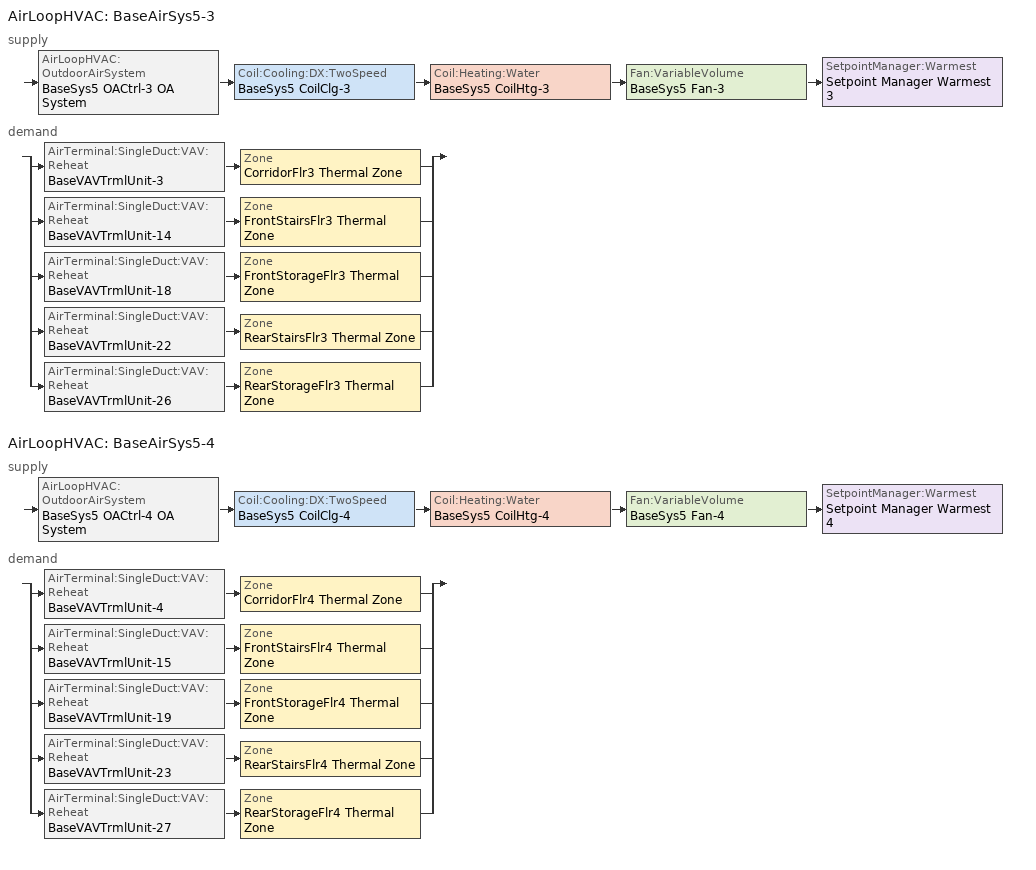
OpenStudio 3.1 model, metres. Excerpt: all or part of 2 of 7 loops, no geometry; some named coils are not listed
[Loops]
AirLoopHVAC 'BaseAirSys5-3'
 supply: AirLoopHVAC:OutdoorAirSystem 'BaseSys5 OACtrl-3 OA System' > Coil:Cooling:DX:TwoSpeed 'BaseSys5 CoilClg-3' > Coil:Heating:Water 'BaseSys5 CoilHtg-3' > Fan:VariableVolume 'BaseSys5 Fan-3' > SetpointManager:Warmest 'Setpoint Manager Warmest 3'
 demand: split
  | AirTerminal:SingleDuct:VAV:Reheat 'BaseVAVTrmlUnit-3' > Zone 'CorridorFlr3 Thermal Zone'
  | AirTerminal:SingleDuct:VAV:Reheat 'BaseVAVTrmlUnit-14' > Zone 'FrontStairsFlr3 Thermal Zone'
  | AirTerminal:SingleDuct:VAV:Reheat 'BaseVAVTrmlUnit-18' > Zone 'FrontStorageFlr3 Thermal Zone'
  | AirTerminal:SingleDuct:VAV:Reheat 'BaseVAVTrmlUnit-22' > Zone 'RearStairsFlr3 Thermal Zone'
  | AirTerminal:SingleDuct:VAV:Reheat 'BaseVAVTrmlUnit-26' > Zone 'RearStorageFlr3 Thermal Zone'
AirLoopHVAC 'BaseAirSys5-4'
 supply: AirLoopHVAC:OutdoorAirSystem 'BaseSys5 OACtrl-4 OA System' > Coil:Cooling:DX:TwoSpeed 'BaseSys5 CoilClg-4' > Coil:Heating:Water 'BaseSys5 CoilHtg-4' > Fan:VariableVolume 'BaseSys5 Fan-4' > SetpointManager:Warmest 'Setpoint Manager Warmest 4'
 demand: split
  | AirTerminal:SingleDuct:VAV:Reheat 'BaseVAVTrmlUnit-4' > Zone 'CorridorFlr4 Thermal Zone'
  | AirTerminal:SingleDuct:VAV:Reheat 'BaseVAVTrmlUnit-15' > Zone 'FrontStairsFlr4 Thermal Zone'
  | AirTerminal:SingleDuct:VAV:Reheat 'BaseVAVTrmlUnit-19' > Zone 'FrontStorageFlr4 Thermal Zone'
  | AirTerminal:SingleDuct:VAV:Reheat 'BaseVAVTrmlUnit-23' > Zone 'RearStairsFlr4 Thermal Zone'
  | AirTerminal:SingleDuct:VAV:Reheat 'BaseVAVTrmlUnit-27' > Zone 'RearStorageFlr4 Thermal Zone'
[SizingPeriod:DesignDay] Barometric Pressure {Pa}=101284; Wind Speed {m/s}=2.3; Wind Direction {deg}=220; Sky Clearness=0; Rain Indicator=0; Snow Indicator=0; Day of Month=21; Day Type=SummerDesignDay; Daylight Saving Time Indicator=0; Humidity Indicating Type=Wetbulb; Dry-Bulb Temperature Range Modifier Type=DefaultMultipliers; Solar Model Indicator=ASHRAETau
Name | Maximum Dry-Bulb Temperature {C} | Daily Dry-Bulb Temperature Range {deltaC} | Humidity Indicating Conditions at Maximum Dry-Bulb | Month | ASHRAE Taub | ASHRAE Taud
SACRAMENTO EXECUTIVE  September .4% Condns DB=>MCWB | 37.9 | 16.8 | 19.8 | 9 | 0.351 | 2.437
SACRAMENTO EXECUTIVE  October .4% Condns DB=>MCWB | 33.5 | 14.6 | 18.2 | 10 | 0.345 | 2.463
SACRAMENTO EXECUTIVE  November .4% Condns DB=>MCWB | 25.4 | 11.3 | 15.3 | 11 | 0.331 | 2.486
[Sizing:Zone] Zone Cooling Design Supply Air Temperature Input Method=TemperatureDifference; Zone Cooling Design Supply Air Temperature {C}=14; Zone Heating Design Supply Air Temperature Input Method=TemperatureDifference; Zone Heating Design Supply Air Temperature {C}=40; Zone Heating Design Supply Air Temperature Difference {deltaC}=15; Zone Cooling Design Supply Air Humidity Ratio {kg-H2O/kg-air}=0.0085; Zone Heating Design Supply Air Humidity Ratio {kg-H2O/kg-air}=0.008; Zone Heating Sizing Factor=1; Zone Cooling Sizing Factor=1; Cooling Design Air Flow Method=DesignDay; Cooling Minimum Air Flow per Zone Floor Area {m3/s-m2}=0; Cooling Minimum Air Flow {m3/s}=0; Cooling Minimum Air Flow Fraction=0; Heating Design Air Flow Method=DesignDayWithLimit; Heating Maximum Air Flow per Zone Floor Area {m3/s-m2}=0; Heating Maximum Air Flow {m3/s}=0; Account for Dedicated Outdoor Air System=No; Dedicated Outdoor Air System Control Strategy=NeutralSupplyAir; Dedicated Outdoor Air Low Setpoint Temperature for Design {C}=autosize; Dedicated Outdoor Air High Setpoint Temperature for Design {C}=autosize
Name | Zone Cooling Design Supply Air Temperature Difference {deltaC} | Heating Maximum Air Flow Fraction
CorridorFlr3 Thermal Zone | 11.1111 | 0.854165
FrontStairsFlr3 Thermal Zone; RearStairsFlr3 Thermal Zone; RearStorageFlr3 Thermal Zone; FrontStairsFlr4 Thermal Zone; FrontStorageFlr4 Thermal Zone; RearStairsFlr4 Thermal Zone; RearStorageFlr4 Thermal Zone | 8.33333 | 0.5
FrontStorageFlr3 Thermal Zone | 8.33333 | 0.628845
CorridorFlr4 Thermal Zone | 11.1111 | 0.53607
[Zone equipment]
CorridorFlr3 Thermal Zone: BaseVAVTrmlUnit-3
FrontStairsFlr3 Thermal Zone: BaseVAVTrmlUnit-14
FrontStorageFlr3 Thermal Zone: BaseVAVTrmlUnit-18
RearStairsFlr3 Thermal Zone: BaseVAVTrmlUnit-22
RearStorageFlr3 Thermal Zone: BaseVAVTrmlUnit-26
CorridorFlr4 Thermal Zone: BaseVAVTrmlUnit-4
FrontStairsFlr4 Thermal Zone: BaseVAVTrmlUnit-15
FrontStorageFlr4 Thermal Zone: BaseVAVTrmlUnit-19
RearStairsFlr4 Thermal Zone: BaseVAVTrmlUnit-23
RearStorageFlr4 Thermal Zone: BaseVAVTrmlUnit-27
[AirLoopHVAC] Availability Schedule=ResidentialCommonHVACAvail; Design Return Air Flow Fraction of Supply Air Flow=1
Name | Design Supply Air Flow Rate {m3/s}
BaseAirSys5-3 | 0.268732
BaseAirSys5-4 | 0.396971
[Sizing:System] Type of Load to Size On=Sensible; Design Outdoor Air Flow Rate {m3/s}=Autosize; Preheat Design Temperature {C}=5.68434e-14; Preheat Design Humidity Ratio {kg-H2O/kg-Air}=0; Precool Design Temperature {C}=5.68434e-14; Precool Design Humidity Ratio {kg-H2O/kg-Air}=0; Central Cooling Design Supply Air Temperature {C}=14.4444; Central Heating Design Supply Air Temperature {C}=17.2222; Sizing Option=Coincident; 100% Outdoor Air in Cooling=No; 100% Outdoor Air in Heating=No; Central Cooling Design Supply Air Humidity Ratio {kg-H2O/kg-Air}=0.0085; Central Heating Design Supply Air Humidity Ratio {kg-H2O/kg-Air}=0.008; Cooling Design Air Flow Method=DesignDay; Cooling Design Air Flow Rate {m3/s}=0; Heating Design Air Flow Method=DesignDay; Heating Design Air Flow Rate {m3/s}=0; System Outdoor Air Method=ZoneSum; Zone Maximum Outdoor Air Fraction=1; Cooling Supply Air Flow Rate Per Floor Area {m3/s-m2}=0.00996765; Cooling Fraction of Autosized Cooling Supply Air Flow Rate=1; Cooling Supply Air Flow Rate Per Unit Cooling Capacity {m3/s-W}=3.94755e-05; Heating Supply Air Flow Rate Per Floor Area {m3/s-m2}=0.00996765; Heating Fraction of Autosized Heating Supply Air Flow Rate=1; Heating Fraction of Autosized Cooling Supply Air Flow Rate=1; Heating Supply Air Flow Rate Per Unit Heating Capacity {m3/s-W}=3.15882e-05; Cooling Design Capacity Method=CoolingDesignCapacity; Cooling Design Capacity {W}=autosize; Cooling Design Capacity Per Floor Area {W/m2}=234.7; Fraction of Autosized Cooling Design Capacity=1; Heating Design Capacity Method=HeatingDesignCapacity; Heating Design Capacity {W}=autosize; Heating Design Capacity Per Floor Area {W/m2}=157; Fraction of Autosized Heating Design Capacity=1; Central Cooling Capacity Control Method=OnOff
Name | Central Heating Maximum System Air Flow Ratio
BaseAirSys5-3 | 0.671899
BaseAirSys5-4 | 0.518121
[AvailabilityManager:NightCycle] Applicability Schedule=Always On Discrete; Control Type=CycleOnAny; Thermostat Tolerance {deltaC}=1.11111; Cycling Run Time Control Type=ThermostatWithMinimumRunTime; Cycling Run Time {s}=900
Availability Manager Night Cycle 1; Availability Manager Night Cycle 2; Availability Manager Night Cycle 3; Availability Manager Night Cycle 4
[Fan:VariableVolume] Availability Schedule=Always On Discrete; Fan Total Efficiency=0.55575; Pressure Rise {Pa}=1178.14; Fan Power Minimum Flow Rate Input Method=FixedFlowRate; Fan Power Minimum Flow Fraction=0; Fan Power Minimum Air Flow Rate {m3/s}=0.151009; Motor Efficiency=0.855; Motor In Airstream Fraction=1; Fan Power Coefficient 1=0.04076; Fan Power Coefficient 2=0.088045; Fan Power Coefficient 3=-0.072926; Fan Power Coefficient 4=0.94374; Fan Power Coefficient 5=0
Name | Maximum Flow Rate {m3/s}
BaseSys5 Fan-3 | 0.268732
BaseSys5 Fan-4 | 0.396971
[Coil:Cooling:DX:TwoSpeed] Availability Schedule=Always On Discrete; Rated High Speed Sensible Heat Ratio=Autosize; Rated High Speed COP {W/W}=4.07563; Unit Internal Static Air Pressure {Pa}=773.3; Total Cooling Capacity Function of Temperature Curve=CoilClgDXQRatio_fTwbToadbSI; Total Cooling Capacity Function of Flow Fraction Curve=CoilClgDXDblQRatio_fCFMRatio; Energy Input Ratio Function of Flow Fraction Curve=CoilClgDXDblEIRRatio_fCFMRatio; Part Load Fraction Correlation Curve=CoilClgDXSEEREIRRatio_fQFrac; Rated Low Speed Sensible Heat Ratio=Autosize; Rated Low Speed COP {W/W}=4.07563; Condenser Type=AirCooled; Minimum Outdoor Dry-Bulb Temperature for Compressor Operation {C}=-25; High Speed Evaporative Condenser Effectiveness=0; High Speed Evaporative Condenser Air Flow Rate {m3/s}=Autosize; High Speed Evaporative Condenser Pump Rated Power Consumption {W}=Autosize; Low Speed Evaporative Condenser Effectiveness=0; Low Speed Evaporative Condenser Air Flow Rate {m3/s}=Autosize; Low Speed Evaporative Condenser Pump Rated Power Consumption {W}=Autosize; Basin Heater Capacity {W/K}=0; Basin Heater Setpoint Temperature {C}=10
Name | Rated High Speed Total Cooling Capacity {W} | Rated High Speed Air Flow Rate {m3/s} | Energy Input Ratio Function of Temperature Curve | Rated Low Speed Total Cooling Capacity {W} | Rated Low Speed Air Flow Rate {m3/s} | Low Speed Total Cooling Capacity Function of Temperature Curve | Low Speed Energy Input Ratio Function of Temperature Curve
BaseSys5 CoilClg-3 | 7151.9 | 0.268732 | CoilClgDXSEEREIR_fTwbToadbSI-2 | 3575.95 | 0.134366 | CoilClgDXQRatio_fTwbToadbSI 3 | CoilClgDXSEEREIR_fTwbToadbSI-2 1
BaseSys5 CoilClg-4 | 10457.7 | 0.396971 | CoilClgDXSEEREIR_fTwbToadbSI-3 | 5228.86 | 0.198485 | CoilClgDXQRatio_fTwbToadbSI 4 | CoilClgDXSEEREIR_fTwbToadbSI-3 1
[Controller:OutdoorAir] Minimum Outdoor Air Flow Rate {m3/s}=0; Maximum Outdoor Air Flow Rate {m3/s}=Autosize; Economizer Control Action Type=ModulateFlow; Lockout Type=NoLockout; Minimum Limit Type=FixedMinimum; High Humidity Control=No; Heat Recovery Bypass Control Type=BypassWhenWithinEconomizerLimits
Name | Economizer Control Type | Economizer Maximum Limit Enthalpy {J/kg} | Minimum Outdoor Air Schedule | Controller Mechanical Ventilation | Economizer Maximum Limit Dry-Bulb Temperature {C} | Maximum Fraction of Outdoor Air Schedule
BaseSys5 OACtrl-3 | NoEconomizer | 64000 | BaseSys5 OACtrl-3 Schedule | BaseSys5 OACtrl-3 Mech Vent Controller
BaseSys5 OACtrl-4 | FixedDryBulb | 116300 | BaseSys5 OACtrl-4 Schedule | BaseSys5 OACtrl-4 Mech Vent Controller | 23.8889 | BaseSys5 OACtrl-4 Max OA Schedule
[Controller:MechanicalVentilation] Availability Schedule=Always On Discrete; System Outdoor Air Method=ZoneSum
BaseSys5 OACtrl-3 Mech Vent Controller; BaseSys5 OACtrl-4 Mech Vent Controller
[AirLoopHVAC:OutdoorAirSystem]
Name | Controller
BaseSys5 OACtrl-3 OA System | BaseSys5 OACtrl-3
BaseSys5 OACtrl-4 OA System | BaseSys5 OACtrl-4
[SetpointManager:Warmest] Control Variable=Temperature; Minimum Setpoint Temperature {C}=14.4444; Maximum Setpoint Temperature {C}=17.2222; Strategy=MaximumTemperature
Name | Setpoint Node or NodeList
Setpoint Manager Warmest 3 | BaseSys5 Fan-3 Outlet Node
Setpoint Manager Warmest 4 | BaseSys5 Fan-4 Outlet Node
[AirTerminal:SingleDuct:VAV:Reheat] Availability Schedule=Always On Discrete; Zone Minimum Air Flow Input Method=FixedFlowRate; Constant Minimum Air Flow Fraction=0.3; Maximum Hot Water or Steam Flow Rate {m3/s}=AutoSize; Minimum Hot Water or Steam Flow Rate {m3/s}=0; Convergence Tolerance=0.001; Damper Heating Action=Reverse; Maximum Reheat Air Temperature {C}=35; Control For Outdoor Air=No
Name | Maximum Air Flow Rate {m3/s} | Fixed Minimum Air Flow Rate {m3/s} | Reheat Coil | Maximum Flow Fraction During Reheat
BaseVAVTrmlUnit-3 | 0.111887 | 0.0955703 | BaseVAVReheatCoil-3 | 0.854165
BaseVAVTrmlUnit-14 | 0.0416612 | 0.0152911 | BaseVAVReheatCoil-14 | 0.5
BaseVAVTrmlUnit-18 | 0.0151977 | 0.00955698 | BaseVAVReheatCoil-18 | 0.628846
BaseVAVTrmlUnit-22 | 0.0354645 | 0.0152949 | BaseVAVReheatCoil-22 | 0.5
BaseVAVTrmlUnit-26 | 0.0377025 | 0.0152961 | BaseVAVReheatCoil-26 | 0.5
BaseVAVTrmlUnit-4 | 0.17828 | 0.0955703 | BaseVAVReheatCoil-4 | 0.53607
BaseVAVTrmlUnit-15 | 0.0539139 | 0.0152911 | BaseVAVReheatCoil-15 | 0.5
BaseVAVTrmlUnit-19 | 0.0227781 | 0.00955698 | BaseVAVReheatCoil-19 | 0.5
BaseVAVTrmlUnit-23 | 0.0483822 | 0.0152949 | BaseVAVReheatCoil-23 | 0.5
BaseVAVTrmlUnit-27 | 0.0515046 | 0.0152961 | BaseVAVReheatCoil-27 | 0.5
[Fan:ZoneExhaust] Availability Schedule=ResidentialLivingHVACAvail; Fan Total Efficiency=0.55575; Pressure Rise {Pa}=683.321; Flow Fraction Schedule=On; System Availability Manager Coupling Mode=Decoupled; Balanced Exhaust Fraction Schedule=Off
Name | Maximum Flow Rate {m3/s}
GuestRoom101 Thermal Zone PropExhFan; GuestRoom102 Thermal Zone PropExhFan; GuestRoom103 Thermal Zone PropExhFan; GuestRoom201 Thermal Zone PropExhFan; GuestRoom213 Thermal Zone PropExhFan; GuestRoom301 Thermal Zone PropExhFan; GuestRoom313 Thermal Zone PropExhFan; GuestRoom401 Thermal Zone PropExhFan; GuestRoom413 Thermal Zone PropExhFan | 0.0248499
GuestRoom104 Thermal Zone PropExhFan; GuestRoom105 Thermal Zone PropExhFan; GuestRoom214 Thermal Zone PropExhFan; GuestRoom224 Thermal Zone PropExhFan; GuestRoom314 Thermal Zone PropExhFan; GuestRoom324 Thermal Zone PropExhFan; GuestRoom414 Thermal Zone PropExhFan; GuestRoom424 Thermal Zone PropExhFan | 0.024848
GuestRoom202_205 Thermal Zone PropExhFan; GuestRoom209_212 Thermal Zone PropExhFan; GuestRoom302_305 Thermal Zone PropExhFan; GuestRoom309_312 Thermal Zone PropExhFan; GuestRoom402_405 Thermal Zone PropExhFan; GuestRoom409_412 Thermal Zone PropExhFan | 0.0993997
GuestRoom206_208 Thermal Zone PropExhFan; GuestRoom306_308 Thermal Zone PropExhFan; GuestRoom406_408 Thermal Zone PropExhFan | 0.0802844
GuestRoom215_218 Thermal Zone PropExhFan; GuestRoom220_223 Thermal Zone PropExhFan; GuestRoom315_318 Thermal Zone PropExhFan; GuestRoom320_323 Thermal Zone PropExhFan; GuestRoom415_418 Thermal Zone PropExhFan; GuestRoom420_423 Thermal Zone PropExhFan | 0.0993921
GuestRoom219 Thermal Zone PropExhFan; GuestRoom319 Thermal Zone PropExhFan; GuestRoom419 Thermal Zone PropExhFan | 0.0248484
[Fan:OnOff] Availability Schedule=Always On Discrete; Fan Total Efficiency=0.4275; Pressure Rise {Pa}=407.816; Motor Efficiency=0.855; Motor In Airstream Fraction=1
Name | Maximum Flow Rate {m3/s} | Fan Power Ratio Function of Speed Ratio Curve | Fan Efficiency Ratio Function of Speed Ratio Curve
GuestRoom101_SZAC Fan | 0.103419 | Fan On Off Power Curve | Fan On Off Efficiency Curve
GuestRoom102_SZAC Fan | 0.103696 | Fan On Off Power Curve 1 | Fan On Off Efficiency Curve 1
GuestRoom103_SZAC Fan | 0.104287 | Fan On Off Power Curve 2 | Fan On Off Efficiency Curve 2
GuestRoom104_SZAC Fan | 0.104249 | Fan On Off Power Curve 3 | Fan On Off Efficiency Curve 3
GuestRoom105_SZAC Fan | 0.103642 | Fan On Off Power Curve 4 | Fan On Off Efficiency Curve 4
GuestRoom201_SZAC Fan | 0.11626 | Fan On Off Power Curve 5 | Fan On Off Efficiency Curve 5
GuestRoom202_205_SZAC Fan | 0.35125 | Fan On Off Power Curve 6 | Fan On Off Efficiency Curve 6
GuestRoom206_208_SZAC Fan | 0.26921 | Fan On Off Power Curve 7 | Fan On Off Efficiency Curve 7
GuestRoom209_212_SZAC Fan | 0.320992 | Fan On Off Power Curve 8 | Fan On Off Efficiency Curve 8
GuestRoom213_SZAC Fan | 0.0881787 | Fan On Off Power Curve 9 | Fan On Off Efficiency Curve 9
GuestRoom214_SZAC Fan | 0.0881518 | Fan On Off Power Curve 10 | Fan On Off Efficiency Curve 10
GuestRoom215_218_SZAC Fan | 0.31905 | Fan On Off Power Curve 11 | Fan On Off Efficiency Curve 11
GuestRoom219_SZAC Fan | 0.0869412 | Fan On Off Power Curve 12 | Fan On Off Efficiency Curve 12
GuestRoom220_223_SZAC Fan | 0.315805 | Fan On Off Power Curve 13 | Fan On Off Efficiency Curve 13
GuestRoom224_SZAC Fan | 0.0865995 | Fan On Off Power Curve 14 | Fan On Off Efficiency Curve 14
GuestRoom301_SZAC Fan | 0.116971 | Fan On Off Power Curve 15 | Fan On Off Efficiency Curve 15
GuestRoom302_305_SZAC Fan | 0.330018 | Fan On Off Power Curve 16 | Fan On Off Efficiency Curve 16
GuestRoom306_308_SZAC Fan | 0.270133 | Fan On Off Power Curve 17 | Fan On Off Efficiency Curve 17
GuestRoom309_312_SZAC Fan | 0.328585 | Fan On Off Power Curve 18 | Fan On Off Efficiency Curve 18
GuestRoom313_SZAC Fan | 0.0894812 | Fan On Off Power Curve 19 | Fan On Off Efficiency Curve 19
GuestRoom314_SZAC Fan | 0.0894704 | Fan On Off Power Curve 20 | Fan On Off Efficiency Curve 20
GuestRoom315_318_SZAC Fan | 0.327983 | Fan On Off Power Curve 21 | Fan On Off Efficiency Curve 21
GuestRoom319_SZAC Fan | 0.0889819 | Fan On Off Power Curve 22 | Fan On Off Efficiency Curve 22
GuestRoom320_323_SZAC Fan | 0.324894 | Fan On Off Power Curve 23 | Fan On Off Efficiency Curve 23
GuestRoom324_SZAC Fan | 0.0885803 | Fan On Off Power Curve 24 | Fan On Off Efficiency Curve 24
GuestRoom401_SZAC Fan | 0.137074 | Fan On Off Power Curve 25 | Fan On Off Efficiency Curve 25
GuestRoom402_405_SZAC Fan | 0.41727 | Fan On Off Power Curve 26 | Fan On Off Efficiency Curve 26
GuestRoom406_408_SZAC Fan | 0.344102 | Fan On Off Power Curve 27 | Fan On Off Efficiency Curve 27
GuestRoom409_412_SZAC Fan | 0.41582 | Fan On Off Power Curve 28 | Fan On Off Efficiency Curve 28
GuestRoom413_SZAC Fan | 0.107685 | Fan On Off Power Curve 29 | Fan On Off Efficiency Curve 29
GuestRoom414_SZAC Fan | 0.0960323 | Fan On Off Power Curve 30 | Fan On Off Efficiency Curve 30
GuestRoom415_418_SZAC Fan | 0.368466 | Fan On Off Power Curve 31 | Fan On Off Efficiency Curve 31
GuestRoom419_SZAC Fan | 0.095777 | Fan On Off Power Curve 32 | Fan On Off Efficiency Curve 32
GuestRoom420_423_SZAC Fan | 0.36796 | Fan On Off Power Curve 33 | Fan On Off Efficiency Curve 33
GuestRoom424_SZAC Fan | 0.0950554 | Fan On Off Power Curve 34 | Fan On Off Efficiency Curve 34
[Coil:Heating:Gas] Availability Schedule=Always On Discrete; Gas Burner Efficiency=0.810316; Parasitic Electric Load {W}=0; Part Load Fraction Correlation Curve=CoilHtgFurnFIRRatio_fQRatio; Parasitic Gas Load {W}=0
Name | Nominal Capacity {W}
GuestRoom101_SZAC CoilHtg | 2069.1
GuestRoom102_SZAC CoilHtg | 2074.64
GuestRoom103_SZAC CoilHtg | 2086.46
GuestRoom104_SZAC CoilHtg | 2085.75
GuestRoom105_SZAC CoilHtg | 2073.61
GuestRoom201_SZAC CoilHtg | 2254.88
GuestRoom202_205_SZAC CoilHtg | 6438.8
GuestRoom206_208_SZAC CoilHtg | 5217.34
GuestRoom209_212_SZAC CoilHtg | 6396.48
GuestRoom213_SZAC CoilHtg | 1764.19
GuestRoom214_SZAC CoilHtg | 1763.7
GuestRoom215_218_SZAC CoilHtg | 6383.29
GuestRoom219_SZAC CoilHtg | 1739.49
GuestRoom220_223_SZAC CoilHtg | 6318.41
GuestRoom224_SZAC CoilHtg | 1732.67
GuestRoom301_SZAC CoilHtg | 2340.28
GuestRoom302_305_SZAC CoilHtg | 6602.74
GuestRoom306_308_SZAC CoilHtg | 5404.58
GuestRoom309_312_SZAC CoilHtg | 6574.08
GuestRoom313_SZAC CoilHtg | 1790.29
GuestRoom314_SZAC CoilHtg | 1790.06
GuestRoom315_318_SZAC CoilHtg | 6562.01
GuestRoom319_SZAC CoilHtg | 1780.33
GuestRoom320_323_SZAC CoilHtg | 6500.29
GuestRoom324_SZAC CoilHtg | 1772.24
GuestRoom401_SZAC CoilHtg | 2557.58
GuestRoom402_405_SZAC CoilHtg | 7053.52
GuestRoom406_408_SZAC CoilHtg | 5782.15
GuestRoom409_412_SZAC CoilHtg | 7011.87
GuestRoom413_SZAC CoilHtg | 1920.76
GuestRoom414_SZAC CoilHtg | 1920.58
GuestRoom415_418_SZAC CoilHtg | 6989.28
GuestRoom419_SZAC CoilHtg | 1916.3
GuestRoom420_423_SZAC CoilHtg | 6902.97
GuestRoom424_SZAC CoilHtg | 1901.81
[Coil:Cooling:DX:SingleSpeed] Availability Schedule=Always On Discrete; Rated Sensible Heat Ratio=autosize; Rated COP {W/W}=4.41404; Rated Evaporator Fan Power Per Volume Flow Rate {W/(m3/s)}=773.3; Total Cooling Capacity Function of Temperature Curve=CoilClgDXQRatio_fTwbToadbSI; Total Cooling Capacity Function of Flow Fraction Curve=CoilClgDXSnglQRatio_fCFMRatio; Energy Input Ratio Function of Flow Fraction Curve=CoilClgDXSnglEIRRatio_fCFMRatio; Part Load Fraction Correlation Curve=CoilClgDXSEEREIRRatio_fQFrac; Minimum Outdoor Dry-Bulb Temperature for Compressor Operation {C}=-25; Condenser Type=AirCooled; Evaporative Condenser Effectiveness=0; Evaporative Condenser Air Flow Rate {m3/s}=Autosize; Evaporative Condenser Pump Rated Power Consumption {W}=Autosize; Maximum Outdoor Dry-Bulb Temperature for Crankcase Heater Operation {C}=10; Basin Heater Capacity {W/K}=0; Basin Heater Setpoint Temperature {C}=10
Name | Rated Total Cooling Capacity {W} | Rated Air Flow Rate {m3/s} | Energy Input Ratio Function of Temperature Curve | Crankcase Heater Capacity {W}
GuestRoom101_SZAC CoilClg | 1825.44 | 0.103419 | CoilClgDXSEEREIR_fTwbToadbSI-4 | 4.97485
GuestRoom102_SZAC CoilClg | 1830.32 | 0.103696 | CoilClgDXSEEREIR_fTwbToadbSI-5 | 4.98816
GuestRoom103_SZAC CoilClg | 1840.76 | 0.104287 | CoilClgDXSEEREIR_fTwbToadbSI-6 | 5.01661
GuestRoom104_SZAC CoilClg | 1840.13 | 0.104249 | CoilClgDXSEEREIR_fTwbToadbSI-7 | 5.01489
GuestRoom105_SZAC CoilClg | 1829.41 | 0.103642 | CoilClgDXSEEREIR_fTwbToadbSI-8 | 4.9857
GuestRoom201_SZAC CoilClg | 2052.13 | 0.11626 | CoilClgDXSEEREIR_fTwbToadbSI-9 | 5.59265
GuestRoom202_205_SZAC CoilClg | 6199.95 | 0.35125 | CoilClgDXSEEREIR_fTwbToadbSI-10 | 16.8967
GuestRoom206_208_SZAC CoilClg | 4751.83 | 0.26921 | CoilClgDXSEEREIR_fTwbToadbSI-11 | 12.9501
GuestRoom209_212_SZAC CoilClg | 5665.86 | 0.320992 | CoilClgDXSEEREIR_fTwbToadbSI-12 | 15.4412
GuestRoom213_SZAC CoilClg | 1556.44 | 0.0881787 | CoilClgDXSEEREIR_fTwbToadbSI-13 | 4.24176
GuestRoom214_SZAC CoilClg | 1556 | 0.0881518 | CoilClgDXSEEREIR_fTwbToadbSI-14 | 4.24056
GuestRoom215_218_SZAC CoilClg | 5631.6 | 0.31905 | CoilClgDXSEEREIR_fTwbToadbSI-15 | 15.3478
GuestRoom219_SZAC CoilClg | 1534.64 | 0.0869412 | CoilClgDXSEEREIR_fTwbToadbSI-16 | 4.18236
GuestRoom220_223_SZAC CoilClg | 5574.33 | 0.315805 | CoilClgDXSEEREIR_fTwbToadbSI-17 | 15.1917
GuestRoom224_SZAC CoilClg | 1528.62 | 0.0865995 | CoilClgDXSEEREIR_fTwbToadbSI-18 | 4.16595
GuestRoom301_SZAC CoilClg | 2064.68 | 0.116971 | CoilClgDXSEEREIR_fTwbToadbSI-19 | 5.62688
GuestRoom302_305_SZAC CoilClg | 5825.2 | 0.330018 | CoilClgDXSEEREIR_fTwbToadbSI-20 | 15.8754
GuestRoom306_308_SZAC CoilClg | 4768.12 | 0.270133 | CoilClgDXSEEREIR_fTwbToadbSI-21 | 12.9946
GuestRoom309_312_SZAC CoilClg | 5799.91 | 0.328585 | CoilClgDXSEEREIR_fTwbToadbSI-22 | 15.8065
GuestRoom313_SZAC CoilClg | 1579.46 | 0.0894812 | CoilClgDXSEEREIR_fTwbToadbSI-23 | 4.30451
GuestRoom314_SZAC CoilClg | 1579.26 | 0.0894704 | CoilClgDXSEEREIR_fTwbToadbSI-24 | 4.30395
GuestRoom315_318_SZAC CoilClg | 5789.27 | 0.327983 | CoilClgDXSEEREIR_fTwbToadbSI-25 | 15.7775
GuestRoom319_SZAC CoilClg | 1570.67 | 0.0889819 | CoilClgDXSEEREIR_fTwbToadbSI-26 | 4.28054
GuestRoom320_323_SZAC CoilClg | 5734.81 | 0.324894 | CoilClgDXSEEREIR_fTwbToadbSI-27 | 15.6291
GuestRoom324_SZAC CoilClg | 1563.54 | 0.0885803 | CoilClgDXSEEREIR_fTwbToadbSI-28 | 4.26111
GuestRoom401_SZAC CoilClg | 2419.56 | 0.137074 | CoilClgDXSEEREIR_fTwbToadbSI-29 | 6.59401
GuestRoom402_405_SZAC CoilClg | 7365.29 | 0.41727 | CoilClgDXSEEREIR_fTwbToadbSI-30 | 20.0726
GuestRoom406_408_SZAC CoilClg | 6073.84 | 0.344102 | CoilClgDXSEEREIR_fTwbToadbSI-31 | 16.553
GuestRoom409_412_SZAC CoilClg | 7339.7 | 0.41582 | CoilClgDXSEEREIR_fTwbToadbSI-32 | 20.0029
GuestRoom413_SZAC CoilClg | 1900.76 | 0.107685 | CoilClgDXSEEREIR_fTwbToadbSI-33 | 5.18015
GuestRoom414_SZAC CoilClg | 1695.12 | 0.0960323 | CoilClgDXSEEREIR_fTwbToadbSI-34 | 4.61971
GuestRoom415_418_SZAC CoilClg | 6503.86 | 0.368466 | CoilClgDXSEEREIR_fTwbToadbSI-35 | 17.725
GuestRoom419_SZAC CoilClg | 1690.63 | 0.095777 | CoilClgDXSEEREIR_fTwbToadbSI-36 | 4.60746
GuestRoom420_423_SZAC CoilClg | 6494.92 | 0.36796 | CoilClgDXSEEREIR_fTwbToadbSI-37 | 17.7006
GuestRoom424_SZAC CoilClg | 1677.85 | 0.0950554 | CoilClgDXSEEREIR_fTwbToadbSI-38 | 4.57264
[ZoneHVAC:PackagedTerminalAirConditioner] Availability Schedule=AllOnHVACAvail; Outdoor Air Flow Rate During Cooling Operation {m3/s}=0; Outdoor Air Flow Rate During Heating Operation {m3/s}=0; Outdoor Air Flow Rate When No Cooling or Heating is Needed {m3/s}=0; Fan Placement=DrawThrough; Supply Air Fan Operating Mode Schedule=CyclingHVACAvail
Name | Supply Air Flow Rate During Cooling Operation {m3/s} | Supply Air Flow Rate During Heating Operation {m3/s} | Supply Air Flow Rate When No Cooling or Heating is Needed {m3/s} | Supply Air Fan | Heating Coil | Cooling Coil
GuestRoom101_SZAC | 0.103419 | 0.103419 | 0.103419 | GuestRoom101_SZAC Fan | GuestRoom101_SZAC CoilHtg | GuestRoom101_SZAC CoilClg
GuestRoom102_SZAC | 0.103696 | 0.103696 | 0.103696 | GuestRoom102_SZAC Fan | GuestRoom102_SZAC CoilHtg | GuestRoom102_SZAC CoilClg
GuestRoom103_SZAC | 0.104287 | 0.104287 | 0.104287 | GuestRoom103_SZAC Fan | GuestRoom103_SZAC CoilHtg | GuestRoom103_SZAC CoilClg
GuestRoom104_SZAC | 0.104249 | 0.104249 | 0.104249 | GuestRoom104_SZAC Fan | GuestRoom104_SZAC CoilHtg | GuestRoom104_SZAC CoilClg
GuestRoom105_SZAC | 0.103642 | 0.103642 | 0.103642 | GuestRoom105_SZAC Fan | GuestRoom105_SZAC CoilHtg | GuestRoom105_SZAC CoilClg
GuestRoom201_SZAC | 0.11626 | 0.11626 | 0.11626 | GuestRoom201_SZAC Fan | GuestRoom201_SZAC CoilHtg | GuestRoom201_SZAC CoilClg
GuestRoom202_205_SZAC | 0.35125 | 0.35125 | 0.35125 | GuestRoom202_205_SZAC Fan | GuestRoom202_205_SZAC CoilHtg | GuestRoom202_205_SZAC CoilClg
GuestRoom206_208_SZAC | 0.26921 | 0.26921 | 0.26921 | GuestRoom206_208_SZAC Fan | GuestRoom206_208_SZAC CoilHtg | GuestRoom206_208_SZAC CoilClg
GuestRoom209_212_SZAC | 0.320992 | 0.320992 | 0.320992 | GuestRoom209_212_SZAC Fan | GuestRoom209_212_SZAC CoilHtg | GuestRoom209_212_SZAC CoilClg
GuestRoom213_SZAC | 0.0881787 | 0.0881787 | 0.0881787 | GuestRoom213_SZAC Fan | GuestRoom213_SZAC CoilHtg | GuestRoom213_SZAC CoilClg
GuestRoom214_SZAC | 0.0881518 | 0.0881518 | 0.0881518 | GuestRoom214_SZAC Fan | GuestRoom214_SZAC CoilHtg | GuestRoom214_SZAC CoilClg
GuestRoom215_218_SZAC | 0.31905 | 0.31905 | 0.31905 | GuestRoom215_218_SZAC Fan | GuestRoom215_218_SZAC CoilHtg | GuestRoom215_218_SZAC CoilClg
GuestRoom219_SZAC | 0.0869412 | 0.0869412 | 0.0869412 | GuestRoom219_SZAC Fan | GuestRoom219_SZAC CoilHtg | GuestRoom219_SZAC CoilClg
GuestRoom220_223_SZAC | 0.315805 | 0.315805 | 0.315805 | GuestRoom220_223_SZAC Fan | GuestRoom220_223_SZAC CoilHtg | GuestRoom220_223_SZAC CoilClg
GuestRoom224_SZAC | 0.0865995 | 0.0865995 | 0.0865995 | GuestRoom224_SZAC Fan | GuestRoom224_SZAC CoilHtg | GuestRoom224_SZAC CoilClg
GuestRoom301_SZAC | 0.116971 | 0.116971 | 0.116971 | GuestRoom301_SZAC Fan | GuestRoom301_SZAC CoilHtg | GuestRoom301_SZAC CoilClg
GuestRoom302_305_SZAC | 0.330018 | 0.330018 | 0.330018 | GuestRoom302_305_SZAC Fan | GuestRoom302_305_SZAC CoilHtg | GuestRoom302_305_SZAC CoilClg
GuestRoom306_308_SZAC | 0.270133 | 0.270133 | 0.270133 | GuestRoom306_308_SZAC Fan | GuestRoom306_308_SZAC CoilHtg | GuestRoom306_308_SZAC CoilClg
GuestRoom309_312_SZAC | 0.328585 | 0.328585 | 0.328585 | GuestRoom309_312_SZAC Fan | GuestRoom309_312_SZAC CoilHtg | GuestRoom309_312_SZAC CoilClg
GuestRoom313_SZAC | 0.0894812 | 0.0894812 | 0.0894812 | GuestRoom313_SZAC Fan | GuestRoom313_SZAC CoilHtg | GuestRoom313_SZAC CoilClg
GuestRoom314_SZAC | 0.0894704 | 0.0894704 | 0.0894704 | GuestRoom314_SZAC Fan | GuestRoom314_SZAC CoilHtg | GuestRoom314_SZAC CoilClg
GuestRoom315_318_SZAC | 0.327983 | 0.327983 | 0.327983 | GuestRoom315_318_SZAC Fan | GuestRoom315_318_SZAC CoilHtg | GuestRoom315_318_SZAC CoilClg
GuestRoom319_SZAC | 0.0889819 | 0.0889819 | 0.0889819 | GuestRoom319_SZAC Fan | GuestRoom319_SZAC CoilHtg | GuestRoom319_SZAC CoilClg
GuestRoom320_323_SZAC | 0.324894 | 0.324894 | 0.324894 | GuestRoom320_323_SZAC Fan | GuestRoom320_323_SZAC CoilHtg | GuestRoom320_323_SZAC CoilClg
GuestRoom324_SZAC | 0.0885803 | 0.0885803 | 0.0885803 | GuestRoom324_SZAC Fan | GuestRoom324_SZAC CoilHtg | GuestRoom324_SZAC CoilClg
GuestRoom401_SZAC | 0.137074 | 0.137074 | 0.137074 | GuestRoom401_SZAC Fan | GuestRoom401_SZAC CoilHtg | GuestRoom401_SZAC CoilClg
GuestRoom402_405_SZAC | 0.41727 | 0.41727 | 0.41727 | GuestRoom402_405_SZAC Fan | GuestRoom402_405_SZAC CoilHtg | GuestRoom402_405_SZAC CoilClg
GuestRoom406_408_SZAC | 0.344102 | 0.344102 | 0.344102 | GuestRoom406_408_SZAC Fan | GuestRoom406_408_SZAC CoilHtg | GuestRoom406_408_SZAC CoilClg
GuestRoom409_412_SZAC | 0.41582 | 0.41582 | 0.41582 | GuestRoom409_412_SZAC Fan | GuestRoom409_412_SZAC CoilHtg | GuestRoom409_412_SZAC CoilClg
GuestRoom413_SZAC | 0.107685 | 0.107685 | 0.107685 | GuestRoom413_SZAC Fan | GuestRoom413_SZAC CoilHtg | GuestRoom413_SZAC CoilClg
GuestRoom414_SZAC | 0.0960323 | 0.0960323 | 0.0960323 | GuestRoom414_SZAC Fan | GuestRoom414_SZAC CoilHtg | GuestRoom414_SZAC CoilClg
GuestRoom415_418_SZAC | 0.368466 | 0.368466 | 0.368466 | GuestRoom415_418_SZAC Fan | GuestRoom415_418_SZAC CoilHtg | GuestRoom415_418_SZAC CoilClg
GuestRoom419_SZAC | 0.095777 | 0.095777 | 0.095777 | GuestRoom419_SZAC Fan | GuestRoom419_SZAC CoilHtg | GuestRoom419_SZAC CoilClg
GuestRoom420_423_SZAC | 0.36796 | 0.36796 | 0.36796 | GuestRoom420_423_SZAC Fan | GuestRoom420_423_SZAC CoilHtg | GuestRoom420_423_SZAC CoilClg
GuestRoom424_SZAC | 0.0950554 | 0.0950554 | 0.0950554 | GuestRoom424_SZAC Fan | GuestRoom424_SZAC CoilHtg | GuestRoom424_SZAC CoilClg
[Curve:Biquadratic] Coefficient1 Constant=0.86779; Coefficient2 x=0.014245; Coefficient3 x**2=0.000554; Coefficient4 y=-0.007569; Coefficient5 y**2=3.2e-05; Coefficient6 x*y=-0.000191; Minimum Value of x=13.89; Maximum Value of x=25; Minimum Value of y=23.89; Maximum Value of y=46.11; Minimum Curve Output=0.77; Maximum Curve Output=1.29
CoilClgDXQRatio_fTwbToadbSI; CoilClgDXQRatio_fTwbToadbSI 3; CoilClgDXQRatio_fTwbToadbSI 4
[Curve:Cubic]
Name | Coefficient1 Constant | Coefficient2 x | Coefficient3 x**2 | Coefficient4 x**3 | Minimum Value of x | Maximum Value of x | Minimum Curve Output | Maximum Curve Output
CoilClgDXSEEREIRRatio_fQFrac | 1 | 0 | 0 | 0 | 0.7 | 1 | 1 | 1
CoilClgDXDblEIRRatio_fCFMRatio | 1.00795 | 0.345441 | -0.692289 | 0.338899 | 0 | 100
CoilClgDXDblQRatio_fCFMRatio | 0.472786 | 1.24334 | -1.03871 | 0.322578 | 0 | 100 | 0.47
Fan On Off Efficiency Curve; Fan On Off Efficiency Curve 1; Fan On Off Efficiency Curve 2; Fan On Off Efficiency Curve 3; Fan On Off Efficiency Curve 4; Fan On Off Efficiency Curve 5; Fan On Off Efficiency Curve 6; Fan On Off Efficiency Curve 7; Fan On Off Efficiency Curve 8; Fan On Off Efficiency Curve 9; Fan On Off Efficiency Curve 10; Fan On Off Efficiency Curve 11; Fan On Off Efficiency Curve 12; Fan On Off Efficiency Curve 13; Fan On Off Efficiency Curve 14; Fan On Off Efficiency Curve 15; Fan On Off Efficiency Curve 16; Fan On Off Efficiency Curve 17; Fan On Off Efficiency Curve 18; Fan On Off Efficiency Curve 19; Fan On Off Efficiency Curve 20; Fan On Off Efficiency Curve 21; Fan On Off Efficiency Curve 22; Fan On Off Efficiency Curve 23; Fan On Off Efficiency Curve 24; Fan On Off Efficiency Curve 25; Fan On Off Efficiency Curve 26; Fan On Off Efficiency Curve 27; Fan On Off Efficiency Curve 28; Fan On Off Efficiency Curve 29; Fan On Off Efficiency Curve 30; Fan On Off Efficiency Curve 31; Fan On Off Efficiency Curve 32; Fan On Off Efficiency Curve 33; Fan On Off Efficiency Curve 34 | 1 | 0 | 0 | 0 | 0 | 1
[Curve:Quadratic]
Name | Coefficient1 Constant | Coefficient2 x | Coefficient3 x**2 | Minimum Value of x | Maximum Value of x | Minimum Curve Output | Maximum Curve Output
CoilClgDXSnglQRatio_fCFMRatio | 0.8 | 0.2 | 0 | 0 | 100 | 0.8
CoilClgDXSnglEIRRatio_fCFMRatio | 1.156 | -0.1816 | 0.0256 | 0 | 100
CoilHtgFurnFIRRatio_fQRatio | 0.01861 | 1.09421 | -0.112819 | 0.7 | 1 | 0.73 | 1
[Table:MultiVariableLookup]
CoilClgDXSEEREIR_fTwbToadbSI-2; CoilClgDXSEEREIR_fTwbToadbSI-3; CoilClgDXSEEREIR_fTwbToadbSI-2 1; CoilClgDXSEEREIR_fTwbToadbSI-3 1: EvaluateCurveToLimits, BiQuadratic, 1, Temperature, Temperature, Dimensionless, 2, 19.44, 35, 1, 19.44, 27.78, 0.78414, 19.44, 43.33, 1.21791, 13.89, 35, 1.16301, 13.89, 27.78, 0.916875, 13.89, 43.33, 1.41138, 25, 35, 0.884805, 25, 27.78, 0.690413, 25, 43.33, 1.08116
CoilClgDXSEEREIR_fTwbToadbSI-4; CoilClgDXSEEREIR_fTwbToadbSI-5; CoilClgDXSEEREIR_fTwbToadbSI-6; CoilClgDXSEEREIR_fTwbToadbSI-7; CoilClgDXSEEREIR_fTwbToadbSI-8; CoilClgDXSEEREIR_fTwbToadbSI-9; CoilClgDXSEEREIR_fTwbToadbSI-10; CoilClgDXSEEREIR_fTwbToadbSI-11; CoilClgDXSEEREIR_fTwbToadbSI-12; CoilClgDXSEEREIR_fTwbToadbSI-13; CoilClgDXSEEREIR_fTwbToadbSI-14; CoilClgDXSEEREIR_fTwbToadbSI-15; CoilClgDXSEEREIR_fTwbToadbSI-16; CoilClgDXSEEREIR_fTwbToadbSI-17; CoilClgDXSEEREIR_fTwbToadbSI-18; CoilClgDXSEEREIR_fTwbToadbSI-19; CoilClgDXSEEREIR_fTwbToadbSI-20; CoilClgDXSEEREIR_fTwbToadbSI-21; CoilClgDXSEEREIR_fTwbToadbSI-22; CoilClgDXSEEREIR_fTwbToadbSI-23; CoilClgDXSEEREIR_fTwbToadbSI-24; CoilClgDXSEEREIR_fTwbToadbSI-25; CoilClgDXSEEREIR_fTwbToadbSI-26; CoilClgDXSEEREIR_fTwbToadbSI-27; CoilClgDXSEEREIR_fTwbToadbSI-28; CoilClgDXSEEREIR_fTwbToadbSI-29; CoilClgDXSEEREIR_fTwbToadbSI-30; CoilClgDXSEEREIR_fTwbToadbSI-31; CoilClgDXSEEREIR_fTwbToadbSI-32; CoilClgDXSEEREIR_fTwbToadbSI-33; CoilClgDXSEEREIR_fTwbToadbSI-34; CoilClgDXSEEREIR_fTwbToadbSI-35; CoilClgDXSEEREIR_fTwbToadbSI-36; CoilClgDXSEEREIR_fTwbToadbSI-37; CoilClgDXSEEREIR_fTwbToadbSI-38: EvaluateCurveToLimits, BiQuadratic, 1, Temperature, Temperature, Dimensionless, 2, 19.44, 35, 1, 19.44, 27.78, 0.777403, 19.44, 43.33, 1.2035, 13.89, 35, 1.16491, 13.89, 27.78, 0.911021, 13.89, 43.33, 1.39688, 25, 35, 0.883486, 25, 27.78, 0.683095, 25, 43.33, 1.06682
[Schedule:Day]
OffDay; CyclingHVACAvailAll: 1, 0, 0, 2, 0, 0, 3, 0, 0, 4, 0, 0, 5, 0, 0, 6, 0, 0, 7, 0, 0, 8, 0, 0, 9, 0, 0, 10, 0, 0, 11, 0, 0, 12, 0, 0, 13, 0, 0, 14, 0, 0, 15, 0, 0, 16, 0, 0, 17, 0, 0, 18, 0, 0, 19, 0, 0, 20, 0, 0, 21, 0, 0, 22, 0, 0, 23, 0, 0, 24, 0, 0
OnDay; ResidentialLivingHVACAvailSun; ResidentialLivingHVACAvailWD; ResidentialLivingHVACAvailSat; AllOnHVACAvailDay; ResidentialCommonHVACAvailSun; ResidentialCommonHVACAvailWD; ResidentialCommonHVACAvailSat; BaseSys5 OACtrl-3 Schedule Week 1 Sunday; BaseSys5 OACtrl-3 Schedule Week 1 Monday; BaseSys5 OACtrl-3 Schedule Week 1 Tuesday; BaseSys5 OACtrl-3 Schedule Week 1 Wednesday; BaseSys5 OACtrl-3 Schedule Week 1 Thursday; BaseSys5 OACtrl-3 Schedule Week 1 Friday; BaseSys5 OACtrl-3 Schedule Week 1 Saturday; BaseSys5 OACtrl-3 Schedule Week 1 Holiday; BaseSys5 OACtrl-3 Schedule Week 1 Summer; BaseSys5 OACtrl-3 Schedule Week 1 Winter; BaseSys5 OACtrl-3 Schedule Week 1 Custom 1; BaseSys5 OACtrl-3 Schedule Week 1 Custom 2; BaseSys5 OACtrl-4 Schedule Week 1 Sunday; BaseSys5 OACtrl-4 Schedule Week 1 Monday; BaseSys5 OACtrl-4 Schedule Week 1 Tuesday; BaseSys5 OACtrl-4 Schedule Week 1 Wednesday; BaseSys5 OACtrl-4 Schedule Week 1 Thursday; BaseSys5 OACtrl-4 Schedule Week 1 Friday; BaseSys5 OACtrl-4 Schedule Week 1 Saturday; BaseSys5 OACtrl-4 Schedule Week 1 Holiday; BaseSys5 OACtrl-4 Schedule Week 1 Summer; BaseSys5 OACtrl-4 Schedule Week 1 Winter; BaseSys5 OACtrl-4 Schedule Week 1 Custom 1; BaseSys5 OACtrl-4 Schedule Week 1 Custom 2: 1, 0, 1, 2, 0, 1, 3, 0, 1, 4, 0, 1, 5, 0, 1, 6, 0, 1, 7, 0, 1, 8, 0, 1, 9, 0, 1, 10, 0, 1, 11, 0, 1, 12, 0, 1, 13, 0, 1, 14, 0, 1, 15, 0, 1, 16, 0, 1, 17, 0, 1, 18, 0, 1, 19, 0, 1, 20, 0, 1, 21, 0, 1, 22, 0, 1, 23, 0, 1, 24, 0, 1
Schedule Day 3: 24, 0, 1
[Schedule:Week]
ResidentialLivingHVACAvailWk: ResidentialLivingHVACAvailSun, ResidentialLivingHVACAvailWD, ResidentialLivingHVACAvailWD, ResidentialLivingHVACAvailWD, ResidentialLivingHVACAvailWD, ResidentialLivingHVACAvailWD, ResidentialLivingHVACAvailSat, ResidentialLivingHVACAvailSun, AllOnHVACAvailDay, AllOnHVACAvailDay, ResidentialLivingHVACAvailSun, ResidentialLivingHVACAvailSun
OnWk: OnDay, OnDay, OnDay, OnDay, OnDay, OnDay, OnDay, OnDay, OnDay, OnDay, OnDay, OnDay
ResidentialCommonHVACAvailWk: ResidentialCommonHVACAvailSun, ResidentialCommonHVACAvailWD, ResidentialCommonHVACAvailWD, ResidentialCommonHVACAvailWD, ResidentialCommonHVACAvailWD, ResidentialCommonHVACAvailWD, ResidentialCommonHVACAvailSat, ResidentialCommonHVACAvailSun, AllOnHVACAvailDay, AllOnHVACAvailDay, ResidentialCommonHVACAvailSun, ResidentialCommonHVACAvailSun
OffWk: OffDay, OffDay, OffDay, OffDay, OffDay, OffDay, OffDay, OffDay, OffDay, OffDay, OffDay, OffDay
CyclingHVACAvailWk: CyclingHVACAvailAll, CyclingHVACAvailAll, CyclingHVACAvailAll, CyclingHVACAvailAll, CyclingHVACAvailAll, CyclingHVACAvailAll, CyclingHVACAvailAll, CyclingHVACAvailAll, CyclingHVACAvailAll, CyclingHVACAvailAll, CyclingHVACAvailAll, CyclingHVACAvailAll
AllOnHVACAvailWk: AllOnHVACAvailDay, AllOnHVACAvailDay, AllOnHVACAvailDay, AllOnHVACAvailDay, AllOnHVACAvailDay, AllOnHVACAvailDay, AllOnHVACAvailDay, AllOnHVACAvailDay, AllOnHVACAvailDay, AllOnHVACAvailDay, AllOnHVACAvailDay, AllOnHVACAvailDay
BaseSys5 OACtrl-3 Schedule Week 1: BaseSys5 OACtrl-3 Schedule Week 1 Sunday, BaseSys5 OACtrl-3 Schedule Week 1 Monday, BaseSys5 OACtrl-3 Schedule Week 1 Tuesday, BaseSys5 OACtrl-3 Schedule Week 1 Wednesday, BaseSys5 OACtrl-3 Schedule Week 1 Thursday, BaseSys5 OACtrl-3 Schedule Week 1 Friday, BaseSys5 OACtrl-3 Schedule Week 1 Saturday, BaseSys5 OACtrl-3 Schedule Week 1 Holiday, BaseSys5 OACtrl-3 Schedule Week 1 Summer, BaseSys5 OACtrl-3 Schedule Week 1 Winter, BaseSys5 OACtrl-3 Schedule Week 1 Custom 1, BaseSys5 OACtrl-3 Schedule Week 1 Custom 2
BaseSys5 OACtrl-4 Schedule Week 1: BaseSys5 OACtrl-4 Schedule Week 1 Sunday, BaseSys5 OACtrl-4 Schedule Week 1 Monday, BaseSys5 OACtrl-4 Schedule Week 1 Tuesday, BaseSys5 OACtrl-4 Schedule Week 1 Wednesday, BaseSys5 OACtrl-4 Schedule Week 1 Thursday, BaseSys5 OACtrl-4 Schedule Week 1 Friday, BaseSys5 OACtrl-4 Schedule Week 1 Saturday, BaseSys5 OACtrl-4 Schedule Week 1 Holiday, BaseSys5 OACtrl-4 Schedule Week 1 Summer, BaseSys5 OACtrl-4 Schedule Week 1 Winter, BaseSys5 OACtrl-4 Schedule Week 1 Custom 1, BaseSys5 OACtrl-4 Schedule Week 1 Custom 2
[Schedule:Year]
ResidentialLivingHVACAvail: 12, 31, ResidentialLivingHVACAvailWk
On: 12, 31, OnWk
ResidentialCommonHVACAvail: 12, 31, ResidentialCommonHVACAvailWk
Off: 12, 31, OffWk
CyclingHVACAvail: 12, 31, CyclingHVACAvailWk
AllOnHVACAvail: 12, 31, AllOnHVACAvailWk
BaseSys5 OACtrl-3 Schedule: 12, 31, BaseSys5 OACtrl-3 Schedule Week 1
BaseSys5 OACtrl-4 Schedule: 12, 31, BaseSys5 OACtrl-4 Schedule Week 1
[Schedule:Ruleset]
BaseSys5 OACtrl-4 Max OA Schedule: Default Day Schedule=Schedule Day 3
[Schedule:Constant]
Always On Discrete: Value=1
[Curve:Exponent] Coefficient1 Constant=1; Coefficient2 Constant=0; Coefficient3 Constant=0; Minimum Value of x=0; Maximum Value of x=1
Fan On Off Power Curve; Fan On Off Power Curve 1; Fan On Off Power Curve 2; Fan On Off Power Curve 3; Fan On Off Power Curve 4; Fan On Off Power Curve 5; Fan On Off Power Curve 6; Fan On Off Power Curve 7; Fan On Off Power Curve 8; Fan On Off Power Curve 9; Fan On Off Power Curve 10; Fan On Off Power Curve 11; Fan On Off Power Curve 12; Fan On Off Power Curve 13; Fan On Off Power Curve 14; Fan On Off Power Curve 15; Fan On Off Power Curve 16; Fan On Off Power Curve 17; Fan On Off Power Curve 18; Fan On Off Power Curve 19; Fan On Off Power Curve 20; Fan On Off Power Curve 21; Fan On Off Power Curve 22; Fan On Off Power Curve 23; Fan On Off Power Curve 24; Fan On Off Power Curve 25; Fan On Off Power Curve 26; Fan On Off Power Curve 27; Fan On Off Power Curve 28; Fan On Off Power Curve 29; Fan On Off Power Curve 30; Fan On Off Power Curve 31; Fan On Off Power Curve 32; Fan On Off Power Curve 33; Fan On Off Power Curve 34
